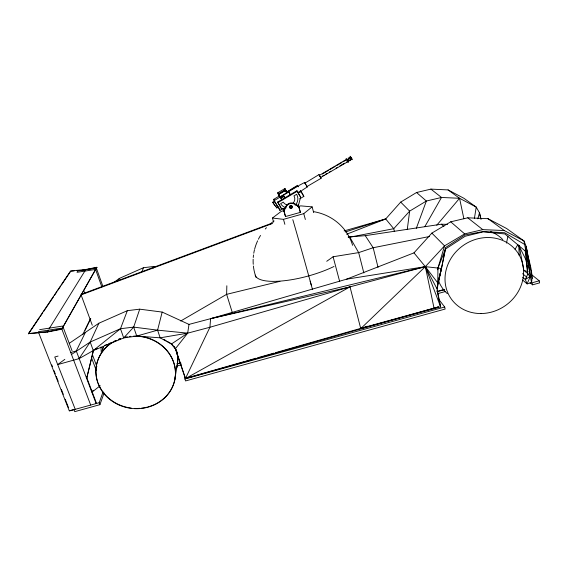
<?xml version="1.0" encoding="UTF-8"?>
<svg xmlns="http://www.w3.org/2000/svg" width="568" height="568" viewBox="0 0 568 568"><rect width="100%" height="100%" fill="white"/><g stroke="black" fill="none" stroke-linecap="round" stroke-linejoin="round"><path stroke-width="0.85" d="M226.838 285.782L226.632 294.338L232.433 312.968M522.581 280.017L527.132 283.894L531.52 282.679L525.989 251.652L526.266 246.597L523.952 240.896L506.571 228.485L487.99 218.694L467.748 217.807L450.722 221.818L431.857 233.107L413.973 252.866L346.473 279.207L210.586 318.683L188.995 324.399L162.171 312.08L139.714 309.169L127.346 310.675L98.896 323.22L69.246 343.335M437.836 269.814L437.935 268.11L444.545 245.866L464.66 233.888L482.772 229.628L504.277 230.551L523.952 240.896L525.989 251.652L527.729 274.209L525.315 279.541L527.132 283.894L530.313 276.318L526.266 246.597C527.431 258.568 533.664 270.595 531.52 282.679M524.583 244.389L504.682 232.759L483.134 231.538L464.865 234.967L445.241 247.754L445.383 249.103L441.45 268.465L425.333 266.648L210.586 318.683L209.911 327.267L185.402 378.615L438.567 306.89M349.732 157.925L350.207 158.131M407.249 229.593L409.649 211.126L426.369 201.029L441.506 197.465L459.562 198.282L476.225 207.086L479.491 212.83L481.082 219.34M437.736 284.376L441.45 268.465L437.758 282.892L437.104 288.998L440.619 306.897L360.751 328.616L350.009 286.868L210.586 318.683M438.901 299.514L444.687 307.004L445.149 309.042L185.573 380.943L184.905 378.984L185.147 377.273M188.995 324.399L187.674 333.153L175.363 348.773L185.402 378.615L350.009 286.868L425.333 266.648L444.545 245.866L431.857 233.107M474.415 218.361L476.225 207.086L463.942 198.303L448.067 189.911L430.913 189.116L416.55 192.509L400.696 202.109L385.715 218.943L346.594 234.236M174.504 381.142L176.861 367.084M441.329 269.346L445.383 249.103L465.156 236.252L483.198 231.85L504.924 233.966L525.989 251.652M506.507 243.118L507.899 236.245M438.311 281.856L441.45 268.465L437.104 288.998L425.333 266.648L413.973 252.866M86.854 377.876L93.521 350.002L86.606 378.444L86.854 377.876L96.354 402.925L96.127 403.529L76.275 350.939L85.314 332.585M174.056 346.423L175.363 348.773L171.38 344.038L160.155 337.825L157.584 330.157L162.171 312.08M289.985 207.348L290.177 206.262L291.114 205.999L291.853 206.823L291.604 207.746L290.667 208.009L289.928 207.185L290.667 208.009M291.604 207.746L291.796 206.66M298.086 206.56L300.635 197.21L296.922 190.734L277.624 202.059L281.302 208.534L284.745 209.372M477.802 218.801L479.491 212.83L480.713 218.786M153.374 268.039L153.914 266.456L155.632 266.683M58.078 356.072L54.769 357.009L57.688 364.599L79.094 358.635L93.28 350.562L123.703 337.939L133.665 327.111L139.714 309.169M74.01 409.705L74.763 411.644L99.911 404.672L104.093 392.992M99.911 404.672L99.18 402.733L103.085 391.934M416.301 228.371L426.369 201.029L416.55 192.509M141.943 271.703L143.463 267.72L153.914 266.456M98.896 323.22L90.205 342.035L93.28 350.555L120.487 328.723L127.346 310.675M445.411 249.132L437.935 268.11L437.758 282.892L425.333 266.648L346.473 279.207M75.182 409.173L57.688 364.599L64.837 359.345M118.293 280.762L119.379 278.412L143.463 267.72M82.736 334.644L90.291 319.038M85.108 330.256L90.773 318.541M285.505 216.543L284.092 211.474C286.435 202.563 292.357 200.831 298.988 207.284L300.373 212.368L285.505 216.543L283.205 208.413M61.72 329.213L96.851 267.279L85.548 269.53L70.609 270.957L28.4 333.594L47.442 332.06L61.72 329.213L96.851 267.279M424.878 226.575L441.506 197.465L430.913 189.116M95.58 269.424L96.361 268.089L77.901 270.957L77.021 272.313L95.58 269.424L101.849 286.961M92.286 325.244L81.089 294.899L81.472 294.238L271.66 223.281M515.055 249.288L517.753 244.78M48.237 330.228L47.442 332.06M49.16 328.73L85.647 269.793L83.013 270.048M79.094 358.635L90.205 342.035L120.487 328.723L133.665 327.111L157.584 330.157L187.674 333.153L209.911 327.267L350.009 286.868M28.528 333.92L39.32 317.881M40.3 316.426L42.756 312.776M43.736 311.321L53.541 296.744M54.521 295.282L56.977 291.64M57.957 290.177L60.407 286.535M61.387 285.079L70.709 271.227L74.223 270.893M436.756 225.233L459.562 198.282L448.067 189.911M347.964 158.302L348.482 157.826M360.751 328.616L425.333 266.648L440.619 306.897L439.419 302.162M92.002 391.387L93.351 390.287M273.599 222.109L272.441 218.034L283.467 219.347L303.766 213.646L312.137 206.88L313.678 212.609M91.988 392.154L100.209 385.707M272.441 218.034L281.295 211.331L284.674 210.38M71.27 354.617L90.205 342.035M113.806 282.481L119.379 278.412M326.728 261.294L333.104 256.757L358.664 252.611L373.169 247.74L429.458 236.501M171.38 344.038L187.674 333.153L160.155 337.825L136.739 336.057L123.703 337.939L120.487 328.723M301.8 190.514L307.316 186.943L307.004 186.347M278.434 193.404L279.612 196.258L277.873 192.708L284.809 188.626L286.89 192.126M285.569 190.046L278.299 194.22L279.811 196.947L286.826 192.822L284.916 188.824M278.214 193.376L278.703 194.086M285.136 189.222L286.45 191.601M278.214 193.915L285.207 189.804L286.599 192.154M278.384 193.993L278.057 192.857L279.683 196.173L279.413 195.633M285.207 189.982L284.809 188.626M285.455 190.181L286.719 192.36M285.2 190.493L278.689 194.32L279.179 195.222M278.405 194.59L285.427 190.465L285.306 190.102M282.665 208.811L279.953 210.394L274.081 200.639L273.755 199.311L279.598 195.875L280.031 196.691M298.42 186.844L297.533 185.338L286.506 192.169M286.698 192.126L286.151 191.7M290.255 194.646L288.43 191.246L297.724 185.786L297.533 185.338M279.811 196.947L279.875 196.152M286.705 192.46L284.902 189.598L286.826 192.822M290.262 194.632L288.615 191.629L297.923 186.119L298.179 186.489M274.081 200.639L288.707 192.041M305.044 183.059L318.96 174.624L319.819 176.094M273.023 202.762L274.841 201.69L278.142 207.171L276.822 207.945L273.023 202.762L272.881 202.158L274.692 201.093M282.019 199.964L280.606 197.664L283.766 195.811L285.029 197.756M319.379 175.356L346.537 159.331L347.51 160.836M280.606 197.664L281.075 198.253L284.227 196.407M322.326 174L328.375 170.45M329.887 169.555L335.184 166.452M336.696 165.565L341.986 162.455M343.498 161.568L346.523 159.793M322.532 176.094L324.044 175.207M325.556 174.319L327.069 173.432M329.334 172.104L330.846 171.216M336.142 168.107L337.655 167.219M339.92 165.884L344.456 163.222M346.728 161.894L348.241 161.007M277.795 202.705L297.163 191.338L296.922 190.734M320.622 177.5L347.886 161.667L347.403 160.708M306.699 185.928L307.068 186.524L321.09 178.295L320.338 176.982M297.845 192.524L300.699 190.848L300.479 190.429M298.292 193.049L301.146 191.714L300.699 190.848M299.776 198.786L303.852 196.4L300.635 190.599M180.716 320.998L226.632 294.338L279.946 281.33M298.91 185.516L304.704 182.427L305.158 183.166L304.945 182.853M95.126 349.334L97.526 348.34M104.718 345.358L107.111 344.364M108.708 343.697L111.108 342.703M114.303 341.375L116.703 340.381M118.3 339.721L120.7 338.727M81.089 294.899L272.597 223.451M345.259 231.985L385.715 218.943L393.738 228.698L394.348 231.282M363.165 327.573L360.652 328.382L437.715 307.118M364.848 327.033L367.361 326.217M438.709 306.897L434.073 308.325L425.333 266.648M344.109 230.927L385.715 218.943M244.126 361.617L185.438 378.352L175.413 348.518L171.429 343.782L167.716 341.616M245.83 361.127L256.033 358.216M257.737 357.733L273.897 353.126M275.594 352.643L359.8 328.631M70.482 352.572L76.275 350.939M157.584 330.157L136.739 336.057L133.665 327.111M291.853 206.823L291.164 206.163L290.177 206.262M290.617 207.838L291.547 207.576M298.179 206.582L300.713 205.864L312.137 206.88M177.23 363.875L179.772 363.172M437.055 291.76L444.744 289.623M176.179 366.218L181.256 364.812M437.495 293.699L445.177 291.569M69.701 410.707L74.401 409.407M99.18 402.733L69.332 410.955L38.624 332.578M184.905 378.984L444.687 307.004M539.217 280.812L532.159 282.772L532.55 284.831L539.6 282.878L539.217 280.812L531.023 274.188M437.076 291.412L443.906 289.538M87.387 269.445L96.943 267.542M61.592 328.886L47.314 331.733L28.4 333.594M348.617 237.403L393.738 228.698L409.649 211.126L400.696 202.109M39.675 329.646L62.693 326.046L72.037 350.712M38.297 331.755L60.627 328.261M176.769 363.889L181.1 363.229M348.113 237.026L365.274 235.663L441.371 224.211L447.541 224.367M76.858 270.638L79.499 270.382M349.299 157.62C350.527 157.329 350.875 160.851 350.683 158.692M523.604 270.24L528.219 271.752M350.634 158.593C349.604 157.386 347.637 158.919 348.496 160.254M348.056 159.771C347.112 158.053 350.697 162.299 350.364 158.543M349.81 157.982L350.342 158.309M163.996 339.451L166.225 340.75M347.886 161.667L347.531 161.163M298.988 207.284L298.796 206.787C292.186 200.348 286.279 202.08 283.943 210.962L284.092 211.474M487.99 218.694L504.277 230.551M348.099 159.871L348.993 160.538L348.468 160.261M351.478 158.011C347.275 152.749 353.949 161.007 351.904 159.58M467.748 217.807L482.772 229.628M528.261 273.996L523.845 270.396L519.138 245.816M522.595 273.677L526.586 276.985M529.937 282.637L532.55 284.831M522.709 277.347L525.315 279.541L530.313 276.318L527.729 274.209L525.194 250.516M450.722 221.818L464.66 233.888M441.371 224.211L443.906 226.54M288.629 191.579L288.43 191.246M350.463 158.401C352.245 159.736 349.206 162.05 348.326 160.069M348.269 160.062L347.886 159.594M307.316 186.943L306.464 185.537M350.875 157.279L351.556 158.713M320.686 177.599L320.48 177.237M321.062 178.26L320.601 177.464M365.274 235.663L373.169 247.74L378.047 267.372M350.875 157.286L351.691 158.728M347.46 161.12L348.276 162.341L347.559 161M272.881 202.158L274.678 205.502M277.624 202.059L280.684 207.142M273.755 199.311L274.649 200.802M278.235 206.766L279.136 208.257M277.873 192.708L278.76 194.213M281.075 198.253L281.884 199.602M278.299 194.22L279.704 196.571M283.766 195.811L284.93 197.77M284.838 188.874L286.783 192.147M286.542 192.864L286.045 192.019M300.955 191.487L303.852 196.4M297.163 191.338L300.635 197.21M347.233 160.353L346.139 158.657L346.657 159.707M306.202 185.083L306.571 185.729M306.244 185.175L305.563 184.004M319.699 175.881L320.515 177.287M319.976 176.357L320.253 176.833M349.852 237.232L358.664 252.611L363.847 272.952M319.308 175.235L318.96 174.624M305.257 183.471L305.648 184.131M305.009 183.017L305.399 183.698M285.803 191.601L285.377 190.827M305.194 183.329L304.718 182.477M351.528 158.195L351.784 158.749M346.721 159.743L346.537 159.331M518.875 245.667L525.925 259.697L526.749 263.999M51.766 364.912L52.412 366.552M54.01 370.634L55.288 373.907M56.253 376.357L58.17 381.263M61.372 389.442L63.297 394.348M65.213 399.247L68.416 407.426M61.486 328.126L90.688 405.034M300.373 212.368L298.796 206.787M92.215 354.148L96.858 366.573M91.341 357.286L96.304 370.549M83.709 290.518L84.625 292.996M96.361 268.089L102.886 286.364M284.362 212.553L284.511 213.057M283.467 219.347L284.873 224.339M310.178 281.132L312.506 289.545M281.117 207.867L281.302 208.534M303.766 213.646L305.357 219.489M297.951 204.792L298.683 207.632M333.104 256.757L339.692 281.593M279.584 209.003L279.953 210.394M276.666 207.327L276.822 207.945M275.842 205.964L275.998 206.574M459.562 198.282L463.886 218.786M437.076 290.248L439.085 300.458M525.407 250.481L525.734 252.206M527.076 265.725L527.402 267.45M526.266 246.597L532.301 278.512M176.932 352.636L177.528 356.129M100.948 347.076L101.352 353.225M518.733 245.035L519.216 255.607M293.003 203.188A6.191 6.056 -21.8 0 0 293.976 195.846L296.652 194.277A9.287 9.088 -21.8 0 1 295.183 205.289M287.053 204.863A6.191 6.056 -21.8 0 1 283.297 202.109L280.635 203.671A9.287 9.088 -21.8 0 0 286.265 207.796M256.14 277.532A50.879 48.621 -17.1 0 1 255.309 275.132M253.392 266.009A50.879 48.621 -17.1 0 0 255.06 274.33A50.971 14.995 -15.5 0 0 282.956 280.869A50.971 14.995 -15.5 0 0 333.984 266.484M253.243 264.312A50.879 48.621 -17.1 0 1 253.158 259.214M253.257 257.503A50.879 48.621 -17.1 0 1 253.52 254.925M253.775 253.214A50.879 48.621 -17.1 0 1 254.464 249.835M254.677 249.004A50.879 48.621 -17.1 0 1 257.623 240.818M258.39 239.234A50.879 48.621 -17.1 0 1 260.534 235.436M265.284 229.011A50.879 48.621 -17.1 0 1 266.47 227.69M269.509 224.694A50.879 48.621 -17.1 0 1 274.088 220.973M313.373 211.615A50.879 48.621 -17.1 0 1 352.593 245.319M292.811 219.688A50.957 0.469 74.4 0 1 311.257 285.022M133.508 336.149A39.852 36.217 7.5 0 1 173.751 383.741A39.852 36.217 7.5 0 1 111.903 400.98A39.852 36.217 7.5 0 1 113.678 341.673M114.416 341.261A39.852 36.217 7.5 0 1 115.922 340.473M118.265 339.394A39.852 36.217 7.5 0 1 120.686 338.464M124.832 337.264A39.852 36.217 7.5 0 1 127.402 336.746M129.142 336.483A39.852 36.217 7.5 0 1 130.888 336.299M102.254 350.456A38.255 34.946 7.9 0 1 103.22 347.233M176.25 350.03A38.255 34.946 7.9 0 1 176.826 367.311M447.321 293.663A38.844 35.415 -35.4 0 1 438.468 280.599M490.653 231.574A38.844 35.415 -35.4 0 1 502.779 239.582M137.087 335.986A39.831 36.196 7.5 0 1 175.086 367.965A39.831 36.196 7.5 0 1 148.113 406.901M147.311 407.114A39.831 36.196 7.5 0 1 141.453 408.179M139.756 408.328A39.831 36.196 7.5 0 1 134.651 408.392M131.215 408.094A39.831 36.196 7.5 0 1 102.744 391.707M102.233 390.983A39.831 36.196 7.5 0 1 98.122 383.159M97.831 382.342A39.831 36.196 7.5 0 1 112.329 342.334M176.286 349.817A38.226 34.925 7.9 0 1 176.428 368.675M102.155 351.052A38.226 34.925 7.9 0 1 103.305 347.027M290.468 208.392A1.548 1.512 -20.8 0 0 292.357 206.504A1.548 1.512 -20.8 0 0 289.772 205.864A1.548 1.512 -20.8 0 0 290.468 208.392M481.11 313.536A40.498 36.728 -35 0 0 519.827 256.196A40.498 36.728 -35 0 0 451.986 256.864A40.498 36.728 -35 0 0 481.11 313.536"/></g></svg>
